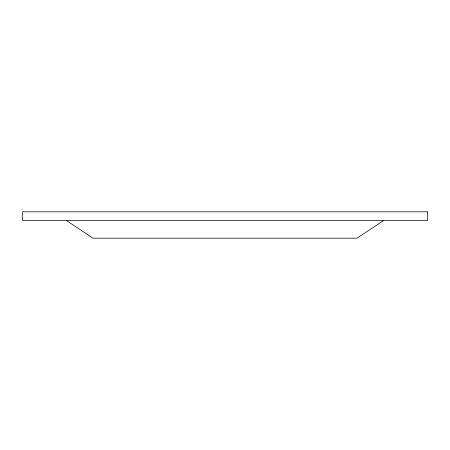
<?xml version="1.0" encoding="UTF-8"?>
<svg xmlns="http://www.w3.org/2000/svg" width="450" height="450" viewBox="0 0 450 450"><rect width="100%" height="100%" fill="white"/><g stroke="black" fill="none" stroke-linecap="round" stroke-linejoin="round"><path stroke-width="0.67" d="M383.496 220.601L356.94 238.202L92.908 238.202L66.656 220.601M427.348 211.798L22.5 211.798L22.652 220.601L427.5 220.601L427.348 211.798"/></g></svg>
